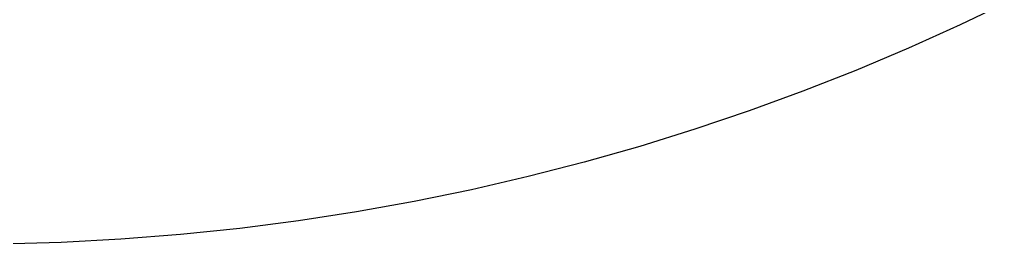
# Model space of a CAD drawing. Header units: millimetres. Extents: x -1421 to 3505, y -683 to 2759.
# Drawn here: x 0.742 to 2.947, y 734.492 to 734.991 of the extents above; entities that cross this region are included whole.
import ezdxf

# ---------------------------------------------------------------- set-up
doc = ezdxf.new("R2010")
doc.units = ezdxf.units.MM
doc.header["$MEASUREMENT"] = 0
doc.layers.add('Utwórz2D linie widoczne', color=7, linetype='Continuous', true_color=0x000000)

msp = doc.modelspace()

# ---------------------------------------------------------------- linework, layer by layer
at = {"layer": 'Utwórz2D linie widoczne'}
for p, q in [((2.9473, 735.0345), (2.8337, 734.9799)), ((2.8337, 734.9799), (2.7186, 734.928)), ((2.7186, 734.928), (2.6019, 734.8787)), ((2.6019, 734.8787), (2.4838, 734.8322)), ((2.4838, 734.8322), (2.3643, 734.7885)), ((2.3643, 734.7885), (2.2434, 734.7476)), ((2.2434, 734.7476), (2.1212, 734.7096)), ((2.1212, 734.7096), (1.9976, 734.6744)), ((1.9976, 734.6744), (1.8728, 734.6423)), ((1.8728, 734.6423), (1.7468, 734.6131)), ((1.7468, 734.6131), (1.6196, 734.5869)), ((1.6196, 734.5869), (1.4912, 734.5638)), ((1.4912, 734.5638), (1.3618, 734.5438)), ((1.2313, 734.5269), (1.0997, 734.5133)), ((1.3618, 734.5438), (1.2313, 734.5269)), ((1.0997, 734.5133), (0.9672, 734.5028)), ((0.8338, 734.4957), (0.6995, 734.4918)), ((0.9672, 734.5028), (0.8338, 734.4957))]:
    msp.add_line(p, q, dxfattribs=at)

doc.saveas('drawing.dxf')
